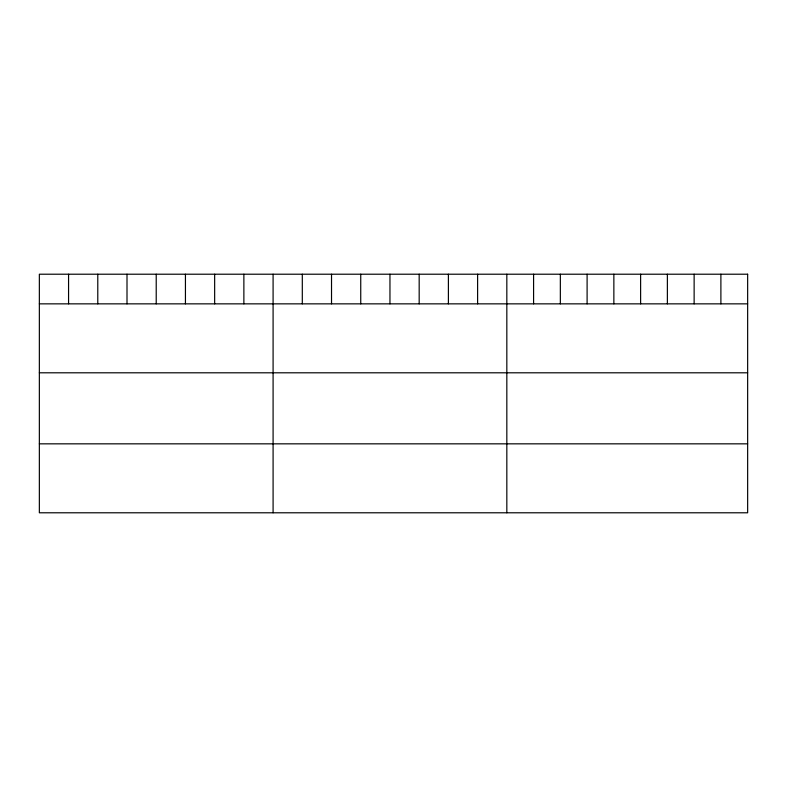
<?xml version="1.0" encoding="UTF-8"?>
<svg xmlns="http://www.w3.org/2000/svg" width="787" height="787" viewBox="0 0 787 787"><rect width="100%" height="100%" fill="white"/><g stroke="black" fill="none" stroke-linecap="round" stroke-linejoin="round"><path stroke-width="1.18" d="M39.35 303.851L747.65 303.851M39.35 372.802L747.65 372.802M39.35 443.838L747.65 443.838M720.892 274.21L720.892 303.851M694.134 274.21L694.134 303.851M667.376 274.21L667.376 303.851M640.618 274.21L640.618 303.851M613.86 274.21L613.86 303.851M587.102 274.21L587.102 303.851M560.344 274.21L560.344 303.851M533.586 274.21L533.586 303.851M506.828 274.21L506.828 512.79M477.611 274.21L477.611 303.851M448.393 274.21L448.393 303.851M419.176 274.21L419.176 303.851M389.958 274.21L389.958 303.851M360.741 274.21L360.741 303.851M331.524 274.21L331.524 303.851M302.306 274.21L302.306 303.851M273.089 274.21L273.089 512.79M243.872 274.21L243.872 303.851M214.654 274.21L214.654 303.851M185.437 274.21L185.437 303.851M156.22 274.21L156.22 303.851M127.002 274.21L127.002 303.851M97.785 274.21L97.785 303.851M68.567 274.21L68.567 303.851M747.65 274.21L39.35 274.21L39.35 512.79L747.65 512.79L747.65 274.21"/></g></svg>
